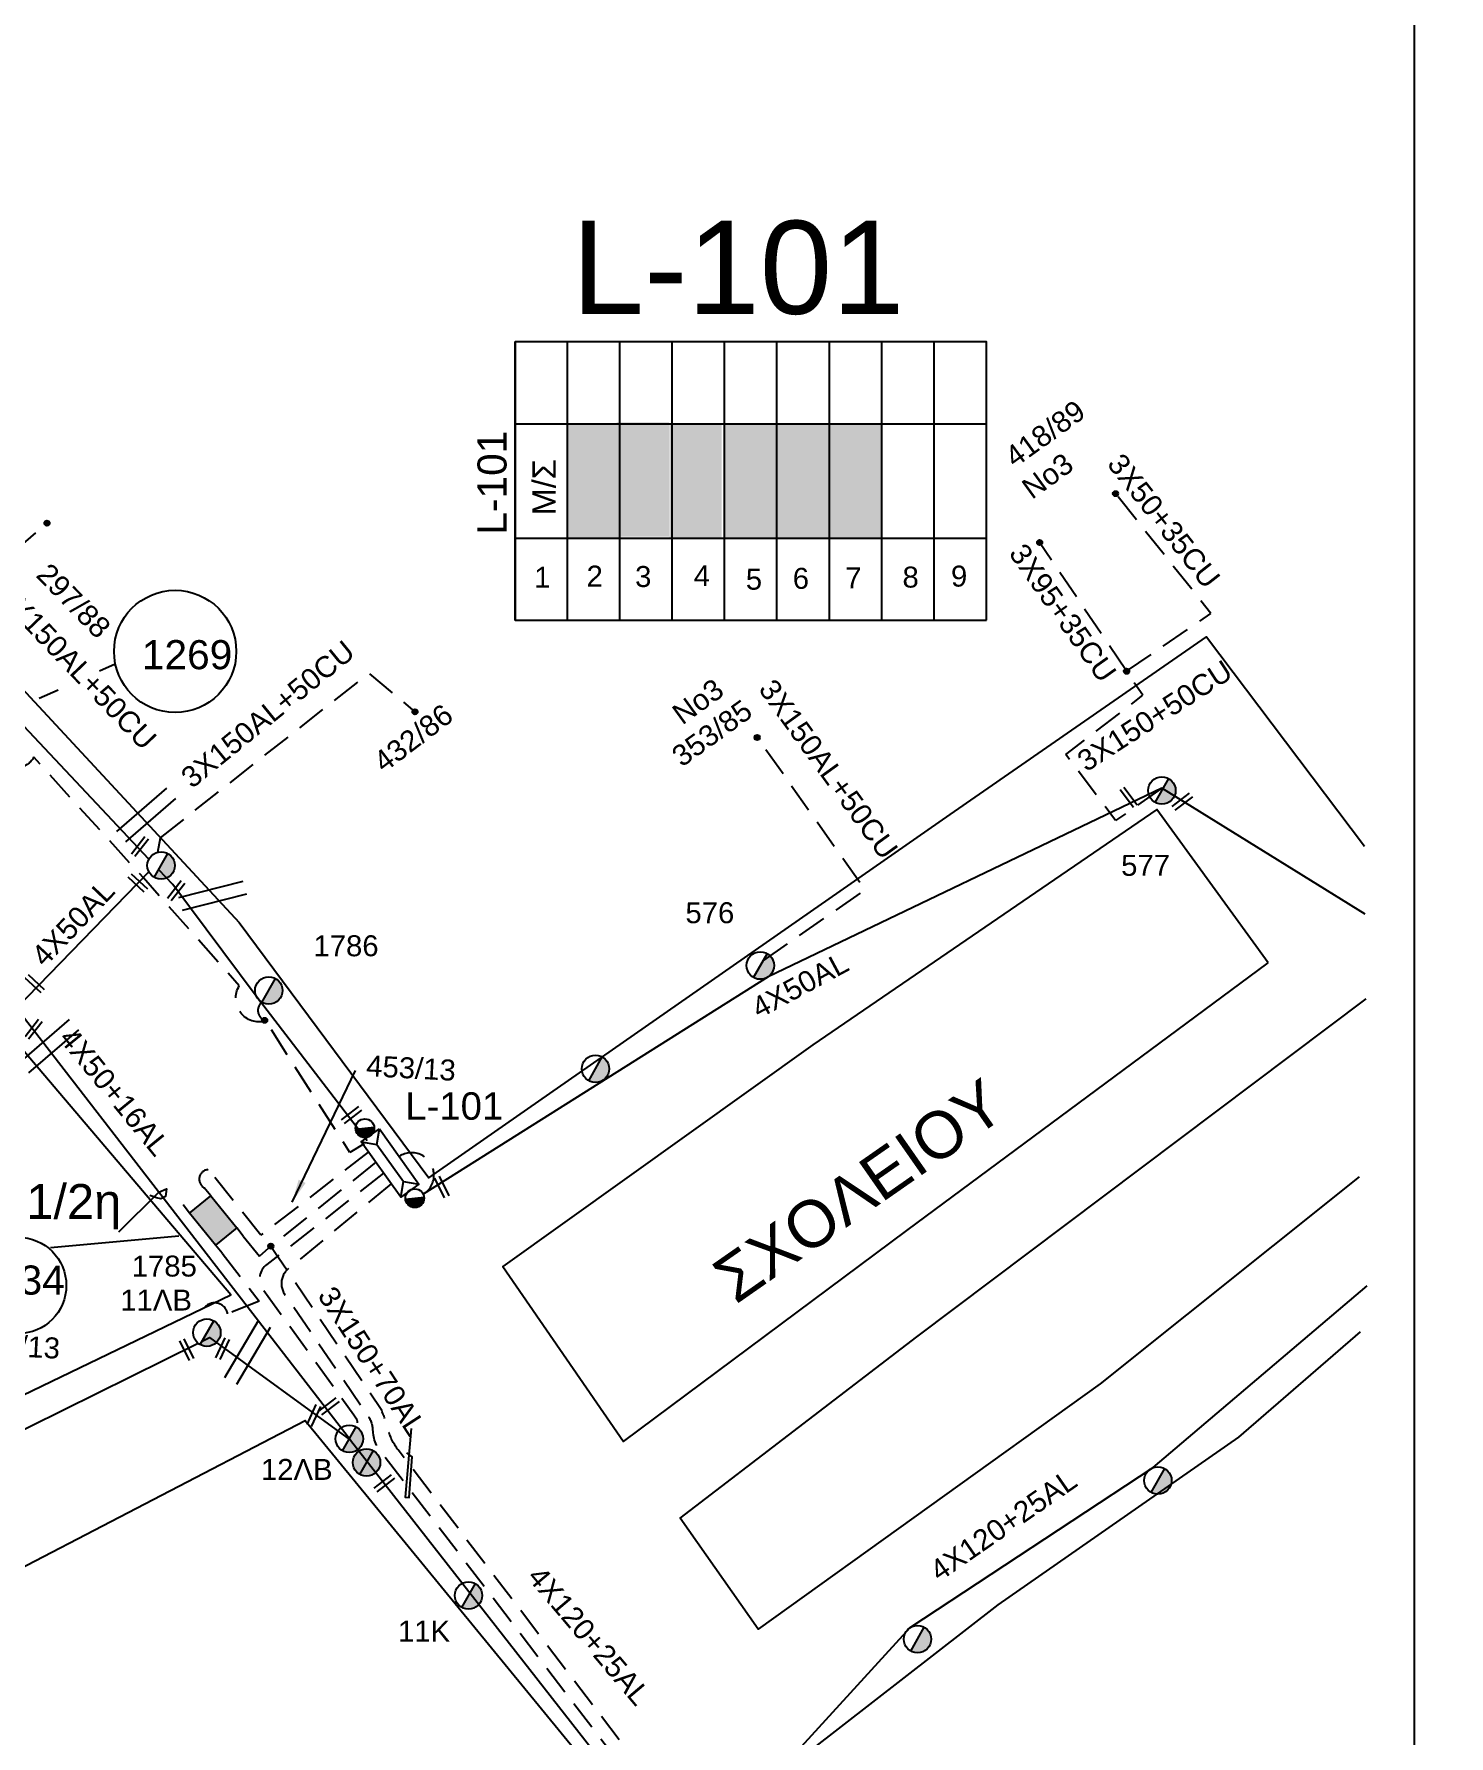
# Model space of a CAD drawing. Header units: millimetres. Extents: x 938 to 3112, y 793 to 1825.
# Drawn here: x 2845.3 to 2966.8, y 909.5 to 1055.7 of the extents above; entities that cross this region are included whole.
import ezdxf
from ezdxf.enums import TextEntityAlignment as Align

# ---------------------------------------------------------------- set-up
doc = ezdxf.new("R2010")
doc.units = ezdxf.units.MM
doc.linetypes.add('DASHED', pattern=[19.05, 12.7, -6.35])
for name, color, linetype in [('Link Box 4 Διευθύνσεων', 7, 'Continuous'), ('Ασφαλειοκιβώτια Χ.Τ 9 αναχωρήσεων', 7, 'Continuous'), ('Γέφυρες Εναερίου Δικτύου', 7, 'Continuous'), ('Γυμνά εναέρια ΧΤ (3Φ)   3x50+35CU', 7, 'Continuous'), ('Γυμνά εναέρια ΧΤ (3Φ)   4x50AL', 7, 'Continuous'), ('Γυμνά εναέρια ΧΤ και ΦΟΠ (3Φ)   4x50+16AL', 7, 'Continuous'), ('Επιγραφές - Σχήματα', 7, 'Continuous'), ('Καλώδια ΧΤ   3x150+50CU', 7, 'DASHED'), ('Καλώδια ΧΤ   3x150+70AL', 7, 'DASHED'), ('Καλώδια ΧΤ   3x150AL+50CU', 7, 'DASHED'), ('Καλώδια ΧΤ   3x95+35CU', 7, 'DASHED'), ('Μηχανική τομή', 7, 'Continuous'), ('Στύλος Ξύλινος', 7, 'Continuous'), ('Στύλος Ξύλινος @ 1', 7, 'Continuous'), ('Στύλος ΦΜ', 7, 'Continuous'), ('Στύλος ΦΜ @ 1', 7, 'Continuous'), ('Συνδέσεις', 7, 'Continuous'), ('Συνεστραμμένα ΧΤ   3x70+54.6+25AL', 7, 'SYN_LINE'), ('Συνεστραμμένα ΧΤ   4x120+25AL', 7, 'SYN_LINE'), ('Τομή', 7, 'Continuous'), ('Υποσταθμός εναέριος 2 στύλων', 7, 'Continuous'), ('Υποσταθμός πόλεως', 7, 'Continuous'), ('Υπόβαθρο ΔΕΗ', 7, 'Continuous')]:
    doc.layers.add(name, color=color, linetype=linetype)
doc.styles.get("Standard").update_dxf_attribs({"font": 'arial.ttf'})
doc.linetypes.add('SYN_LINE', pattern='A,0.5,-0.0001,["/\\/\\/\\/",Standard,S=0.1,R=0,X=0,Y=-0.05],-0.25', length=0.7501)
doc.dimstyles.new('ISO-25', dxfattribs={"dimtxt": 2.5, "dimasz": 2.5, "dimexe": 1.25, "dimexo": 0.625, "dimtad": 1, "dimtxsty": 'Standard', "dimcen": 2.5, "dimaunit": 2, "dimazin": 0, "dimtfac": 1, "dimtmove": 0, "dimatfit": 3, "dimfxl": 1, "dimarcsym": 0})

# ---------------------------------------------------------------- blocks, each defined once
blk = doc.blocks.new('ΑΣΦΑΛΕΙΟΚΙΒΩΤΙΟ ΥΠΟΣΤΑΘΜΟΥ 9 ΑΝΑΧΩΡΗΣΕΩΝ')
at = {"layer": 'Ασφαλειοκιβώτια Χ.Τ 9 αναχωρήσεων', "ltscale": 40}
for p, q in [((-23.8, 40.36), (24.02, 40.36)), ((-9.72, 40.36), (-9.72, -40.64)), ((9.94, 40.36), (9.94, -40.64)), ((-23.8, 31.36), (24.02, 31.36)), ((-23.8, 22.36), (24.02, 22.36)), ((-23.8, 13.36), (24.02, 13.36)), ((-23.8, 4.36), (24.02, 4.36)), ((-23.8, -4.64), (24.02, -4.64)), ((-23.8, -13.64), (24.02, -13.64)), ((-23.8, -22.64), (24.02, -22.64)), ((-23.8, -31.64), (24.02, -31.64))]:
    blk.add_line(p, q, dxfattribs=at)
at = {"layer": 'Ασφαλειοκιβώτια Χ.Τ 9 αναχωρήσεων'}
blk.add_lwpolyline([(-23.8, -40.64), (24.02, -40.64), (24.02, 40.36), (-23.8, 40.36)], close=True, dxfattribs=at)
for s, p in [('1', (-18.22, 37.06)), ('2', (-18.02, 28.07)), ('3', (-18.09, 19.73)), ('4', (-17.94, 9.66)), ('5', (-18.55, 0.71)), ('6', (-18.4, -7.35)), ('7', (-18.34, -16.37)), ('8', (-18.19, -26.2)), ('9', (-18.02, -34.53))]:
    blk.add_text(s, height=3.6, rotation=270, dxfattribs=at).set_placement(p)
at = {"layer": 'Ασφαλειοκιβώτια Χ.Τ 9 αναχωρήσεων', "ltscale": 40}
for tag, height, p in [('ΟΝΟΜΑ', 5, (-0.16, 44.31)), ('ΚΕΙΜΕΝΟ 1', 2, (17.06, 35.59)), ('ΚΕΙΜΕΝΟ 2', 2, (17.06, 26.88)), ('ΚΕΙΜΕΝΟ 3', 2, (17.06, 17.69)), ('ΚΕΙΜΕΝΟ 4', 2, (17.06, 8.71)), ('ΚΕΙΜΕΝΟ 5', 2, (17.06, -0.13)), ('ΚΕΙΜΕΝΟ 6', 2, (17.06, -9.05)), ('ΚΕΙΜΕΝΟ 7', 2, (17.06, -18.13)), ('ΚΕΙΜΕΝΟ 8', 2, (17.06, -26.85)), ('ΚΕΙΜΕΝΟ 9', 2, (17.06, -35.99)), ('ΣΧ', 2, (-0.1, -42.64))]:
    blk.add_attdef(tag, text='', height=height, dxfattribs=at).set_placement(p, align=Align.MIDDLE_CENTER)
blk = doc.blocks.new('ΥΠΟΣΤΑΘΜΟΣ ΕΝΑΕΡΙΟΣ ΕΠΙ 2 ΣΤΥΛΩΝ')
at = {"layer": 'Υποσταθμός εναέριος 2 στύλων', "linetype": 'Continuous'}
for points in [[(-11.97, -2.11, 0.574793), (-8.45, -0.07, 0.268822), (-9.64, 1.98)], [(9.68, -2.15, 0.574793), (13.19, -0.1, 0.268822), (12.01, 1.95)]]:
    blk.add_hatch(color=256, dxfattribs=at).paths.add_polyline_path(points)
for p, q in [((-11.97, -2.11), (-9.64, 1.98)), ((9.68, -2.15), (12.01, 1.95))]:
    blk.add_line(p, q, dxfattribs=at)
for centre in [(-10.81, -0.07), (10.84, -0.1)]:
    blk.add_circle(centre, 2.36, dxfattribs=at)
at = {"layer": 'Υποσταθμός πόλεως', "linetype": 'Continuous', "ltscale": 40}
blk.add_lwpolyline([(-8.57, 2.82), (8.57, 2.82), (8.57, -2.82), (-8.57, -2.82)], close=True, dxfattribs=at)
for points in [[(-5.75, 0), (-8.57, 2.82)], [(-8.57, -2.82), (-5.75, 0)], [(-5.75, 0), (5.75, 0)], [(5.75, 0), (8.57, 2.82)], [(8.57, -2.82), (5.75, 0)]]:
    blk.add_lwpolyline(points, dxfattribs=at)
at = {"layer": 'Υποσταθμός εναέριος 2 στύλων', "ltscale": 40, "flags": 1}
for tag, p in [('ΜΕΤΑΣΧΗΜΑΤΙΣΜΟΣ', (14.09, 2.51)), ('ΙΣΧΥΣ', (14.07, -0.28)), ('ΑΡΙΘΜΟΣ', (14.19, -3))]:
    blk.add_attdef(tag, p, '', height=1.8, dxfattribs=at)
blk = doc.blocks.new('ΥΠΑΡΧΩΝ ΤΣΙΜΕΝΤΕΝΙΟΣ ΣΤΥΛΟΣ')
at = {"layer": 'Στύλος ΦΜ'}
blk.add_hatch(color=256, dxfattribs=at).paths.add_polyline_path([(-1.29, -2.28, 0.574793), (2.62, 0, 0.268822), (1.3, 2.27)])
blk.add_line((-1.29, -2.28), (1.3, 2.27), dxfattribs=at)
blk.add_circle((0, 0), 2.62, dxfattribs=at)
at = {"layer": 'Στύλος ΦΜ', "flags": 4}
for tag, p in [('ΑΡΙΘΜΟΣ', (-4.68, 8.05)), ('ΤΥΠΟΣ', (-4.91, 3.03))]:
    blk.add_attdef(tag, p, '', height=4, dxfattribs=at)
blk = doc.blocks.new('ΥΠΑΡΧΩΝ ΞΥΛΙΝΟΣ ΣΤΥΛΟΣ')
at = {"layer": 'Στύλος Ξύλινος'}
h = blk.add_hatch(color=7, dxfattribs=at)
h.paths.add_polyline_path([(-2.62, 0, 0.270008), (-1.29, -2.28), (1.3, 2.27, 0.576266)])
h.paths.add_polyline_path([(-1.29, -2.28, 0.574793), (2.62, 0, 0.268822), (1.3, 2.27)])
at = {"layer": 'Στύλος Ξύλινος', "color": 7}
blk.add_line((-1.29, -2.28), (1.3, 2.27), dxfattribs=at)
blk.add_circle((0, 0), 2.62, dxfattribs=at)
at = {"layer": 'Στύλος Ξύλινος', "flags": 4}
for tag, p in [('ΑΡΙΘΜΟΣ', (-4.91, 8.6)), ('ΤΥΠΟΣ', (-4.85, 3.39))]:
    blk.add_attdef(tag, p, '', height=4, dxfattribs=at)
blk = doc.blocks.new('ΤΟΜΗ')
at = {"layer": 'Τομή', "ltscale": 40}
for p, q in [((-5.68, 0), (5.68, 0)), ((5.68, -2.33), (-5.68, -2.33))]:
    blk.add_line(p, q, dxfattribs=at)
blk = doc.blocks.new('_ΣΥΝΔΕΣΗ')
at = {"layer": 'Συνδέσεις', "linetype": 'SYN_LINE', "ltscale": 40}
blk.add_hatch(color=256, dxfattribs=at).paths.add_polyline_path([(0.5, -0.01, 1), (-0.5, -0.01, 1)])
at = {"layer": 'Συνδέσεις'}
blk.add_circle((0, -0.01), 0.5, dxfattribs=at)
blk = doc.blocks.new('ΜΗΧΑΝΙΚΗ ΤΟΜΗ')
at = {"layer": 'Μηχανική τομή', "ltscale": 40}
for p, q in [((-1.89, 0.78), (1.89, 0.78)), ((1.89, 0), (-1.89, 0))]:
    blk.add_line(p, q, dxfattribs=at)
blk = doc.blocks.new('LINK BOX 4 ΑΝΑΧΩΡΗΣΕΩΝ')
at = {"layer": 'Link Box 4 Διευθύνσεων', "ltscale": 40}
blk.add_hatch(color=256, dxfattribs=at).paths.add_polyline_path([(-3.54, 0), (-3.54, -4.67), (3.54, -4.67), (3.54, 0)])
for p, q in [((-3.54, 0), (-5.33, 0)), ((5.33, 0), (3.54, 0)), ((-3.54, -4.67), (-5.33, -4.67)), ((5.33, -4.67), (3.54, -4.67))]:
    blk.add_line(p, q, dxfattribs=at)
blk.add_lwpolyline([(-3.54, -4.67), (-3.54, 0), (3.54, 0), (3.54, -4.67)], close=True, dxfattribs=at)

msp = doc.modelspace()

# ---------------------------------------------------------------- hatches: boundary and pattern name
at = {"layer": 'Ασφαλειοκιβώτια Χ.Τ 9 αναχωρήσεων'}
for color, points in [(85, [(2891.07, 1012.38), (2895.57, 1012.38), (2895.57, 1022.2), (2891.07, 1022.2)]), (2, [(2895.31, 1022.34), (2895.31, 1012.51), (2899.81, 1012.51), (2899.81, 1022.34)]), (30, [(2899.83, 1022.2), (2899.83, 1012.38), (2904.33, 1012.38), (2904.33, 1022.2)]), (1, [(2904.57, 1022.2), (2904.57, 1012.38), (2909.07, 1012.38), (2909.07, 1022.2)]), (151, [(2909.07, 1022.2), (2909.07, 1012.38), (2913.57, 1012.38), (2913.57, 1022.2)]), (173, [(2913.57, 1022.2), (2913.57, 1012.38), (2918.07, 1012.38), (2918.07, 1022.2)])]:
    msp.add_hatch(color=color, dxfattribs=at).paths.add_polyline_path(points)

# ---------------------------------------------------------------- linework, layer by layer
at = {"layer": 'Γέφυρες Εναερίου Δικτύου', "color": 1, "linetype": 'DASHED', "ltscale": 0.2, "flags": 128}
msp.add_lwpolyline([(2865.17, 970.9, -0.686918), (2862.89, 973.93), (2854.65, 983.21), (2845.23, 993.57, -0.551829), (2842.35, 993.34)], format="xyb", dxfattribs=at)
msp.add_lwpolyline([(2873.62, 960.36), (2872.39, 959.6), (2865.17, 970.9)], dxfattribs=at)
at = {"layer": 'Γέφυρες Εναερίου Δικτύου', "color": 85, "linetype": 'DASHED', "ltscale": 0.2, "flags": 128}
msp.add_lwpolyline([(2875.28, 957.84), (2865.26, 949.98, 0.400175), (2864.88, 947.93), (2872.72, 937.06, -0.414059), (2872.73, 935.61, -1.949094)], format="xyb", dxfattribs=at)
at = {"layer": 'Γέφυρες Εναερίου Δικτύου', "color": 2, "linetype": 'DASHED', "ltscale": 0.2, "flags": 128}
msp.add_lwpolyline([(2874.61, 958.77), (2865.42, 951.41)], dxfattribs=at)
at = {"layer": 'Γέφυρες Εναερίου Δικτύου', "color": 1, "linetype": 'DASHED', "ltscale": 0.2}
msp.add_arc((2865.44, 971.81), 0.952, 125.9295, 253.1899, dxfattribs=at)
at = {"layer": 'Γυμνά εναέρια ΧΤ (3Φ)   3x50+35CU', "color": 173, "linetype": 'DASHED', "ltscale": 0.2, "flags": 128}
msp.add_lwpolyline([(2939.1, 1000.96), (2946.34, 1005.92), (2938.15, 1016.21)], dxfattribs=at)
at = {"layer": 'Γυμνά εναέρια ΧΤ (3Φ)   4x50AL', "color": 173, "flags": 128}
msp.add_lwpolyline([(2959.59, 980.08), (2942.12, 990.9), (2908.32, 974.7), (2878.69, 956.02)], dxfattribs=at)
at = {"layer": 'Γυμνά εναέρια ΧΤ (3Φ)   4x50AL', "color": 5, "flags": 128}
for points in [[(2855.88, 985.41), (2856.12, 986.65)], [(2843.76, 972.01), (2855.13, 983.71)]]:
    msp.add_lwpolyline(points, dxfattribs=at)
at = {"layer": 'Γυμνά εναέρια ΧΤ και ΦΟΠ (3Φ)   4x50+16AL', "color": 85, "flags": 128}
msp.add_lwpolyline([(2872.43, 934.9), (2843.76, 972.01)], dxfattribs=at)
at = {"layer": 'Επιγραφές - Σχήματα', "linetype": 'Continuous', "ltscale": 0.2}
for p, q in [((2850.87, 1000.98), (2852.23, 1001.59)), ((2845.7, 998.63), (2847.32, 999.36))]:
    msp.add_line(p, q, dxfattribs=at)
at = {"layer": 'Επιγραφές - Σχήματα'}
msp.add_lwpolyline([(974.02, 1807.96), (2963.81, 1807.96), (2963.81, 804.4), (974.02, 804.4)], close=True, dxfattribs=at)
at = {"layer": 'Επιγραφές - Σχήματα', "ltscale": 40}
msp.add_lwpolyline([(2852.55, 952.78), (2855.97, 956.2), (2856.64, 956.48), (2856.54, 955.82), (2856.16, 955.63), (2855.78, 955.72), (2855.21, 955.91)], dxfattribs=at)
at = {"layer": 'Επιγραφές - Σχήματα', "linetype": 'Continuous', "ltscale": 0.2}
msp.add_lwpolyline([(2877.66, 935.89), (2877.13, 930.01), (2877.47, 929.98), (2877.73, 933.46), (2877.28, 933.8)], dxfattribs=at)
for centre, radius in [((2857.38, 1002.66), 5.25), ((2843.89, 948.19), 4.14)]:
    msp.add_circle(centre, radius, dxfattribs=at)
at = {"layer": 'Επιγραφές - Σχήματα', "color": 173, "linetype": 'DASHED', "ltscale": 0.2}
msp.add_arc((2877.68, 957.66), 1.93, 301.4744, 123.5512, dxfattribs=at)
at = {"layer": 'Καλώδια ΧΤ   3x150+50CU', "color": 7, "linetype": 'Continuous', "ltscale": 0.2}
msp.add_line((2846.68, 951.44), (2857.69, 952.44), dxfattribs=at)
at = {"layer": 'Καλώδια ΧΤ   3x150+50CU', "color": 151, "linetype": 'DASHED', "ltscale": 0.2}
for points in [[(2873.96, 959.64), (2864.75, 952.51), (2860.23, 958.14, 0.743977), (2859.87, 956.57)], [(2861.41, 950.96), (2864.59, 946.85), (2861.89, 945.76, 1.054802), (2859.68, 945.23)]]:
    msp.add_lwpolyline(points, format="xyb", dxfattribs=at)
at = {"layer": 'Καλώδια ΧΤ   3x150+50CU', "color": 2, "linetype": 'DASHED', "ltscale": 0.2}
msp.add_lwpolyline([(2863.22, 952.43), (2864.62, 950.71), (2865.42, 951.41)], dxfattribs=at)
at = {"layer": 'Καλώδια ΧΤ   3x150+70AL', "color": 30, "ltscale": 0.2, "flags": 128}
msp.add_lwpolyline([(2875.93, 956.92), (2867.23, 949.71, 0.463708), (2866.95, 947.22), (2873.87, 937.13, -0.140382), (2874.35, 935.68, 0.200421), (2875.39, 933.46), (2901.53, 899.36), (2900.97, 898.38)], format="xyb", dxfattribs=at)
at = {"layer": 'Καλώδια ΧΤ   3x150+70AL', "color": 2, "linetype": 'DASHED', "ltscale": 0.2, "flags": 128}
msp.add_lwpolyline([(2890.96, 894.1), (2893.58, 895.31, 0.432572), (2893.93, 896.37, -0.399155), (2894.27, 897.6), (2901.15, 901.75), (2876.54, 934.06, -0.098922), (2875.64, 935.89, 0.037055), (2875.08, 937.53), (2865.58, 951.55)], format="xyb", dxfattribs=at)
at = {"layer": 'Καλώδια ΧΤ   3x150AL+50CU', "color": 133, "linetype": 'DASHED', "ltscale": 0.2, "flags": 128}
msp.add_lwpolyline([(2837.82, 998.13), (2833.76, 1002.75), (2846.36, 1013.67)], dxfattribs=at)
at = {"layer": 'Καλώδια ΧΤ   3x150AL+50CU', "color": 5, "linetype": 'DASHED', "ltscale": 0.2, "flags": 128}
msp.add_lwpolyline([(2856.12, 986.65), (2874.02, 1000.78), (2877.98, 997.47)], dxfattribs=at)
at = {"layer": 'Καλώδια ΧΤ   3x150AL+50CU', "color": 173, "linetype": 'DASHED', "ltscale": 0.2, "flags": 128}
msp.add_lwpolyline([(2907.89, 976.09), (2916.64, 982.17), (2907.37, 995.27)], dxfattribs=at)
at = {"layer": 'Καλώδια ΧΤ   3x95+35CU', "color": 173, "linetype": 'DASHED', "ltscale": 0.2, "flags": 128}
msp.add_lwpolyline([(2942.12, 990.9), (2938.15, 988.12), (2933.89, 993.8), (2940.49, 998.89), (2931.63, 1012.02)], dxfattribs=at)
at = {"layer": 'Συνεστραμμένα ΧΤ   3x70+54.6+25AL', "color": 133, "linetype": 'SYN_LINE', "ltscale": 20, "flags": 128}
msp.add_lwpolyline([(2855.12, 984.8), (2836.32, 1004.8), (2830.68, 1010.43), (2814.81, 1027.75)], dxfattribs=at)
at = {"layer": 'Συνεστραμμένα ΧΤ   3x70+54.6+25AL', "color": 1, "linetype": 'SYN_LINE', "ltscale": 20, "flags": 128}
for points in [[(2864.35, 973.04), (2857.17, 982.63), (2855.97, 983.9)], [(2873.88, 960.6), (2864.35, 973.04)]]:
    msp.add_lwpolyline(points, dxfattribs=at)
at = {"layer": 'Συνεστραμμένα ΧΤ   3x70+54.6+25AL', "color": 151, "linetype": 'SYN_LINE', "ltscale": 20, "flags": 128}
msp.add_lwpolyline([(2759.06, 893), (2786.3, 906.69), (2818.86, 923.17), (2859.36, 943.23)], dxfattribs=at)
at = {"layer": 'Συνεστραμμένα ΧΤ   4x120+25AL', "color": 27, "ltscale": 20}
msp.add_lwpolyline([(2901.49, 897.98), (2920.51, 918.79), (2941.37, 932.54), (2959.77, 948.14)], dxfattribs=at)
at = {"layer": 'Συνεστραμμένα ΧΤ   4x120+25AL', "color": 85, "linetype": 'SYN_LINE', "ltscale": 20, "flags": 128}
msp.add_lwpolyline([(2859.69, 943.39), (2860.33, 943.7), (2872.43, 934.9)], dxfattribs=at)
at = {"layer": 'Συνεστραμμένα ΧΤ   4x120+25AL', "color": 85, "ltscale": 20, "flags": 128}
msp.add_lwpolyline([(2872.43, 934.9), (2900.97, 898.38)], dxfattribs=at)
at = {"layer": 'Υπόβαθρο ΔΕΗ', "flags": 128}
for points in [[(2966.78, 1309.75), (2903.08, 1307.13), (2834.44, 1303.95), (2835.63, 1251.94), (2836.43, 1213.97, -0.198825), (2825.56, 1184.16, -0.024736), (2795.39, 1163.73), (2741.11, 1128.69), (2758.87, 1104.92), (2793.24, 1057.76), (2803.6, 1042.99), (2839.39, 1004.65), (2862.89, 979.37), (2879.16, 957.43), (2923.94, 988.65), (2945.97, 1003.92), (2959.52, 985.92)], [(2966.78, 1309.75), (2903.08, 1307.13), (2834.44, 1303.95), (2835.63, 1251.94), (2836.43, 1213.97, -0.198825), (2825.56, 1184.16, -0.024736), (2795.39, 1163.73), (2741.11, 1128.69), (2758.87, 1104.92), (2793.24, 1057.76), (2803.6, 1042.99), (2839.39, 1004.65), (2862.89, 979.37), (2879.16, 957.43), (2923.94, 988.65), (2945.97, 1003.92), (2959.52, 985.92)], [(2730.66, 841.43), (2719.69, 862.07), (2812.34, 909), (2840.99, 922.26), (2868.55, 936.59), (2894.84, 904.5), (2875.57, 893.02, -0.047936), (2832.61, 869.5, 0.017023), (2772.11, 837.79, 0.017142), (2731.12, 816.78, 4.217945)], [(2730.66, 841.43), (2719.69, 862.07), (2812.34, 909), (2840.99, 922.26), (2868.55, 936.59), (2894.84, 904.5), (2875.57, 893.02, -0.047936), (2832.61, 869.5, 0.017023), (2772.11, 837.79, 0.017142), (2731.12, 816.78, 4.217945)]]:
    msp.add_lwpolyline(points, format="xyb", dxfattribs=at)
for points in [[(2572.65, 880.64), (2617.23, 821.23), (2649.75, 838.99), (2672.66, 851.15), (2702.49, 866.12), (2726.86, 879.15), (2760.13, 895.37), (2783.47, 907.9), (2829.67, 931.71), (2862.16, 947.38), (2843.44, 969.44), (2801.76, 1017.79), (2737.4, 979.78), (2678.52, 944.76), (2620.14, 908.85), (2572.65, 880.64)], [(2572.65, 880.64), (2617.23, 821.23), (2649.75, 838.99), (2672.66, 851.15), (2702.49, 866.12), (2726.86, 879.15), (2760.13, 895.37), (2783.47, 907.9), (2829.67, 931.71), (2862.16, 947.38), (2843.44, 969.44), (2801.76, 1017.79), (2737.4, 979.78), (2678.52, 944.76), (2620.14, 908.85), (2572.65, 880.64)], [(2951.26, 975.9), (2941.7, 989.09), (2912.14, 968.86), (2885.52, 949.81), (2895.89, 934.79), (2920.22, 952.92), (2951.26, 975.9)], [(2951.26, 975.9), (2941.7, 989.09), (2912.14, 968.86), (2885.52, 949.81), (2895.89, 934.79), (2920.22, 952.92), (2951.26, 975.9)], [(2959.06, 957.53), (2936.84, 939.74), (2907.45, 918.65), (2900.75, 928.2), (2921.08, 943.76), (2959.68, 972.81)], [(2959.06, 957.53), (2936.84, 939.74), (2907.45, 918.65), (2900.75, 928.2), (2921.08, 943.76), (2959.68, 972.81)], [(2957.1, 841.37), (2911.91, 908.2), (2928.06, 920.74), (2948.73, 935.14), (2959.19, 944.19)], [(2957.1, 841.37), (2911.91, 908.2), (2928.06, 920.74), (2948.73, 935.14), (2959.19, 944.19)]]:
    msp.add_lwpolyline(points, dxfattribs=at)

# ---------------------------------------------------------------- block references
at = {"layer": 'Link Box 4 Διευθύνσεων', "xscale": 0.5000000000001348, "yscale": 0.5000000000001348, "zscale": 0.5000000000001348, "rotation": 309.0182051844402}
msp.add_blockref('LINK BOX 4 ΑΝΑΧΩΡΗΣΕΩΝ', (2861.55, 954.5), dxfattribs=at)
at = {"layer": 'Ασφαλειοκιβώτια Χ.Τ 9 αναχωρήσεων', "xscale": 0.5, "yscale": 0.5, "zscale": 0.5, "rotation": 90}
msp.add_blockref('ΑΣΦΑΛΕΙΟΚΙΒΩΤΙΟ ΥΠΟΣΤΑΘΜΟΥ 9 ΑΝΑΧΩΡΗΣΕΩΝ', (2906.75, 1017.24), dxfattribs=at).add_auto_attribs({'ΟΝΟΜΑ': 'L-101'})
at = {"layer": 'Μηχανική τομή'}
for p, xscale, yscale, zscale, rotation in [((2939.12, 990), 0.4999999999999865, 0.4999999999999865, 0.4999999999999865, 306.6232775024523), ((2943.76, 989.91), 0.5000000000000376, 0.5000000000000376, 0.5000000000000376, 217.5191189296523), ((2854.2, 986.02), 0.4999999999999964, 0.4999999999999964, 0.4999999999999964, 232.1335583184488), ((2854.3, 982.9), 0.5000000000000114, 0.5000000000000114, 0.5000000000000114, 137.1612717127414), ((2857.31, 982.22), 0.4999999999999964, 0.4999999999999964, 0.4999999999999964, 232.1335583184488), ((2845.44, 974.25), 0.5000000000000114, 0.5000000000000114, 0.5000000000000114, 137.1612717127414), ((2845.07, 970.33), 0.4999999999999964, 0.4999999999999964, 0.4999999999999964, 232.1335583184488), ((2872.41, 962.99), 0.5000000000000376, 0.5000000000000376, 0.5000000000000376, 217.5191189296523), ((2880.11, 956.55), 0.50000000000015, 0.50000000000015, 0.50000000000015, 296.1020799766978), ((2858.2, 942.58), 0.50000000000015, 0.50000000000015, 0.50000000000015, 296.1020799766978), ((2861.27, 942.84), 0.5000000000000795, 0.5000000000000795, 0.5000000000000795, 245.4051083245158), ((2869.11, 937.1), 0.5000000000000795, 0.5000000000000795, 0.5000000000000795, 245.4051083245158), ((2870.47, 937.96), 0.5000000000000376, 0.5000000000000376, 0.5000000000000376, 217.5191189296523), ((2875.22, 931.35), 0.5000000000000376, 0.5000000000000376, 0.5000000000000376, 217.5191189296523)]:
    msp.add_blockref('ΜΗΧΑΝΙΚΗ ΤΟΜΗ', p, dxfattribs=dict(at, xscale=xscale, yscale=yscale, zscale=zscale, rotation=rotation))
at = {"layer": 'Στύλος Ξύλινος @ 1', "ltscale": 40, "xscale": 0.4499999999998181, "yscale": 0.4499999999998181, "zscale": 0.4499999999998181}
msp.add_blockref('ΥΠΑΡΧΩΝ ΞΥΛΙΝΟΣ ΣΤΥΛΟΣ', (2873.82, 932.97), dxfattribs=at)
msp.add_blockref('ΥΠΑΡΧΩΝ ΞΥΛΙΝΟΣ ΣΤΥΛΟΣ', (2873.82, 932.97), dxfattribs=at)
at = {"layer": 'Στύλος ΦΜ @ 1', "ltscale": 40}
ref = msp.add_blockref('ΥΠΑΡΧΩΝ ΤΣΙΜΕΝΤΕΝΙΟΣ ΣΤΥΛΟΣ', (2942.13, 990.71), dxfattribs=dict(at, xscale=0.4499999999998181, yscale=0.4499999999998181, zscale=0.4499999999998181))
ref.add_attrib('ΤΥΠΟΣ', '577', (2938.63, 983.38), dxfattribs={"layer": 'Στύλος ΦΜ', "height": 1.8, "flags": 4})
ref = msp.add_blockref('ΥΠΑΡΧΩΝ ΤΣΙΜΕΝΤΕΝΙΟΣ ΣΤΥΛΟΣ', (2942.13, 990.71), dxfattribs=dict(at, xscale=0.4499999999998181, yscale=0.4499999999998181, zscale=0.4499999999998181))
ref.add_attrib('ΤΥΠΟΣ', '577', (2938.63, 983.38), dxfattribs={"layer": 'Στύλος ΦΜ', "height": 1.8, "flags": 4})
at = {"layer": 'Στύλος ΦΜ @ 1', "ltscale": 40, "xscale": 0.4499999999998181, "yscale": 0.4499999999998181, "zscale": 0.4499999999998181}
for p in [(2856.17, 984.27), (2856.17, 984.27), (2893.48, 966.8), (2893.48, 966.8), (2941.79, 931.43), (2941.79, 931.43), (2882.58, 921.55), (2921.14, 917.8), (2921.14, 917.8)]:
    msp.add_blockref('ΥΠΑΡΧΩΝ ΤΣΙΜΕΝΤΕΝΙΟΣ ΣΤΥΛΟΣ', p, dxfattribs=at)
at = {"layer": 'Στύλος ΦΜ @ 1', "ltscale": 40}
ref = msp.add_blockref('ΥΠΑΡΧΩΝ ΤΣΙΜΕΝΤΕΝΙΟΣ ΣΤΥΛΟΣ', (2907.64, 975.67), dxfattribs=dict(at, xscale=0.4499999999998181, yscale=0.4499999999998181, zscale=0.4499999999998181))
ref.add_attrib('ΤΥΠΟΣ', '576', (2901.21, 979.31), dxfattribs={"layer": 'Στύλος ΦΜ', "height": 1.8, "flags": 4})
ref = msp.add_blockref('ΥΠΑΡΧΩΝ ΤΣΙΜΕΝΤΕΝΙΟΣ ΣΤΥΛΟΣ', (2907.64, 975.67), dxfattribs=dict(at, xscale=0.4499999999998181, yscale=0.4499999999998181, zscale=0.4499999999998181))
ref.add_attrib('ΤΥΠΟΣ', '576', (2901.21, 979.31), dxfattribs={"layer": 'Στύλος ΦΜ', "height": 1.8, "flags": 4})
ref = msp.add_blockref('ΥΠΑΡΧΩΝ ΤΣΙΜΕΝΤΕΝΙΟΣ ΣΤΥΛΟΣ', (2865.42, 973.53), dxfattribs=dict(at, xscale=0.4499999999998181, yscale=0.4499999999998181, zscale=0.4499999999998181))
ref.add_attrib('ΤΥΠΟΣ', '1786', (2869.26, 976.47), dxfattribs={"layer": 'Στύλος ΦΜ', "height": 1.8, "flags": 4})
ref = msp.add_blockref('ΥΠΑΡΧΩΝ ΤΣΙΜΕΝΤΕΝΙΟΣ ΣΤΥΛΟΣ', (2865.42, 973.53), dxfattribs=dict(at, xscale=0.4499999999998181, yscale=0.4499999999998181, zscale=0.4499999999998181))
ref.add_attrib('ΤΥΠΟΣ', '1786', (2869.26, 976.47), dxfattribs={"layer": 'Στύλος ΦΜ', "height": 1.8, "flags": 4})
ref = msp.add_blockref('ΥΠΑΡΧΩΝ ΤΣΙΜΕΝΤΕΝΙΟΣ ΣΤΥΛΟΣ', (2860.11, 944.13), dxfattribs=dict(at, xscale=0.4499999999998181, yscale=0.4499999999998181, zscale=0.4499999999998181))
ref.add_attrib('ΤΥΠΟΣ', '11ΛΒ', (2852.67, 946.03), dxfattribs={"layer": 'Στύλος ΦΜ', "height": 1.8, "flags": 4})
ref.add_attrib('ΑΡΙΘΜΟΣ', '1785', (2853.65, 948.95), dxfattribs={"layer": 'Στύλος ΦΜ', "height": 1.8, "flags": 4})
ref = msp.add_blockref('ΥΠΑΡΧΩΝ ΤΣΙΜΕΝΤΕΝΙΟΣ ΣΤΥΛΟΣ', (2872.34, 935.01), dxfattribs=dict(at, xscale=0.4499999999998181, yscale=0.4499999999998181, zscale=0.4499999999998181))
ref.add_attrib('ΤΥΠΟΣ', '12ΛΒ', (2864.75, 931.48), dxfattribs={"layer": 'Στύλος ΦΜ', "height": 1.8, "flags": 4})
ref = msp.add_blockref('ΥΠΑΡΧΩΝ ΤΣΙΜΕΝΤΕΝΙΟΣ ΣΤΥΛΟΣ', (2882.58, 921.55), dxfattribs=dict(at, xscale=0.4499999999998181, yscale=0.4499999999998181, zscale=0.4499999999998181))
ref.add_attrib('ΤΥΠΟΣ', '11Κ', (2876.52, 917.59), dxfattribs={"layer": 'Στύλος ΦΜ', "height": 1.8, "flags": 4})
at = {"layer": 'Συνδέσεις', "xscale": 0.4500000000000455, "yscale": 0.4500000000000455, "zscale": 0.4500000000000455}
for p in [(2938.15, 1016.22), (2846.37, 1013.69), (2931.63, 1012.02), (2939.1, 1000.96), (2877.98, 997.48), (2907.37, 995.27), (2865.07, 970.97), (2865.6, 951.56)]:
    msp.add_blockref('_ΣΥΝΔΕΣΗ', p, dxfattribs=at)
at = {"layer": 'Τομή'}
for p, xscale, yscale, zscale, rotation in [((2854.51, 989.05), 0.4999999999999782, 0.4999999999999782, 0.4999999999999782, 40.93136217473852), ((2854.51, 989.05), 0.4999999999999782, 0.4999999999999782, 0.4999999999999782, 40.93136217473852), ((2860.46, 982.23), 0.4999999999999543, 0.4999999999999543, 0.4999999999999543, 14.32374027732575), ((2860.46, 982.23), 0.4999999999999543, 0.4999999999999543, 0.4999999999999543, 14.32374027732575), ((2846.16, 969.18), 0.4999999999999782, 0.4999999999999782, 0.4999999999999782, 40.93136217473852), ((2846.16, 969.18), 0.4999999999999782, 0.4999999999999782, 0.4999999999999782, 40.93136217473852), ((2863.09, 942.72), 0.5000000000000262, 0.5000000000000262, 0.5000000000000262, 59.37220378704913), ((2863.09, 942.72), 0.5000000000000262, 0.5000000000000262, 0.5000000000000262, 59.37220378704913)]:
    msp.add_blockref('ΤΟΜΗ', p, dxfattribs=dict(at, xscale=xscale, yscale=yscale, zscale=zscale, rotation=rotation))
at = {"layer": 'Υποσταθμός εναέριος 2 στύλων', "lineweight": 30, "xscale": 0.3410162580835599, "yscale": 0.3410162580835599, "zscale": 0.3410162580835599, "rotation": 305.5580325007188}
msp.add_blockref('ΥΠΟΣΤΑΘΜΟΣ ΕΝΑΕΡΙΟΣ ΕΠΙ 2 ΣΤΥΛΩΝ', (2875.84, 958.71), dxfattribs=at)

# ---------------------------------------------------------------- texts
at = {"layer": 'Γυμνά εναέρια ΧΤ (3Φ)   3x50+35CU'}
msp.add_text('3X50+35CU', height=1.8, rotation=308.1447, dxfattribs=at).set_placement((2942.31, 1013.88), align=Align.MIDDLE)
at = {"layer": 'Γυμνά εναέρια ΧΤ (3Φ)   4x50AL'}
for rotation, p in [(46.4802, (2848.6, 979.33)), (28.3322, (2911.04, 973.99))]:
    msp.add_text('4X50AL', height=1.8, rotation=rotation, dxfattribs=at).set_placement(p, align=Align.MIDDLE)
at = {"layer": 'Γυμνά εναέρια ΧΤ και ΦΟΠ (3Φ)   4x50+16AL'}
for s, rotation, p in [('4X50+16AL', 309.1706, (2852.19, 964.82)), ('4X120+25AL', 34.8192, (2928.5, 927.6)), ('4X120+25AL', 310.2061, (2892.94, 918.09))]:
    msp.add_text(s, height=1.8, rotation=rotation, dxfattribs=at).set_placement(p, align=Align.MIDDLE)
at = {"layer": 'Επιγραφές - Σχήματα', "linetype": 'DASHED', "ltscale": 0.2, "attachment_point": 1}
for s, insert, char_height, width in [('L-101', (2891.44, 1039.66), 8, 24.9768), ('L-101', (2877.14, 964.78), 2.357, 7.3595), ('L-101/2η', (2836.21, 956.9), 3, 17.2922)]:
    msp.add_mtext(s, dxfattribs=dict(at, insert=insert, char_height=char_height, width=width))
for s, insert, char_height, width, rotation in [('418/89', (2928.44, 1019.85), 1.8, 29.0049, 35.9612), ('Νο3', (2929.91, 1017.12), 1.8, 29.0049, 35.9612), ('Μ/Σ', (2888.07, 1014.35), 2, 3.6728, 90), ('297/88', (2846.63, 1010.4), 1.8, 29.0049, 314.2908), ('Νο3', (2899.88, 997.74), 1.8, 29.0049, 35.9612), ('432/86', (2874.22, 993.61), 1.8, 29.0049, 37.3987), ('353/85', (2899.84, 994.12), 1.8, 29.0049, 35.9612), ('453/13', (2873.85, 967.97), 1.8, 10.8079, 356.963), ('ΣΧΟΛΕΙΟΥ', (2903.23, 949.79), 4, 48.5909, 34.9089), ('453/13', (2839.86, 944.09), 1.8, 10.8079, 356.963)]:
    msp.add_mtext(s, dxfattribs=dict(at, insert=insert, char_height=char_height, width=width, rotation=rotation))
at = {"layer": 'Επιγραφές - Σχήματα', "linetype": 'Continuous', "ltscale": 0.2, "char_height": 2.5, "width": 6.267, "attachment_point": 1}
for s, insert in [('1269', (2854.52, 1003.63)), ('1634', (2840.13, 949.9))]:
    msp.add_mtext(s, dxfattribs=dict(at, insert=insert))
at = {"layer": 'Καλώδια ΧΤ   3x150+50CU', "ltscale": 0.2}
msp.add_text('3X150+50CU', height=1.8, rotation=32.933, dxfattribs=at).set_placement((2941.51, 997.14), align=Align.MIDDLE)
at = {"layer": 'Καλώδια ΧΤ   3x150+70AL', "ltscale": 0.2}
msp.add_text('3X150+70AL', height=1.8, rotation=303.0488, dxfattribs=at).set_placement((2874.3, 941.69), align=Align.MIDDLE)
at = {"layer": 'Καλώδια ΧΤ   3x150AL+50CU', "ltscale": 0.2}
for rotation, p in [(313.7495, (2848.98, 1001.27)), (39.1944, (2865.33, 997.28)), (305.908, (2913.5, 992.55))]:
    msp.add_text('3X150AL+50CU', height=1.8, rotation=rotation, dxfattribs=at).set_placement(p, align=Align.MIDDLE)
at = {"layer": 'Καλώδια ΧΤ   3x95+35CU', "ltscale": 0.2}
msp.add_text('3X95+35CU', height=1.8, rotation=305.2751, dxfattribs=at).set_placement((2933.63, 1005.98), align=Align.MIDDLE)

# ---------------------------------------------------------------- leaders
at = {"layer": 'Επιγραφές - Σχήματα', "ltscale": 40}
msp.add_leader([(2867.42, 955.33), (2872.87, 966.64)], dimstyle='ISO-25', override={"dimasz": 2, "dimtad": 0}, dxfattribs=at)

doc.saveas('drawing.dxf')
